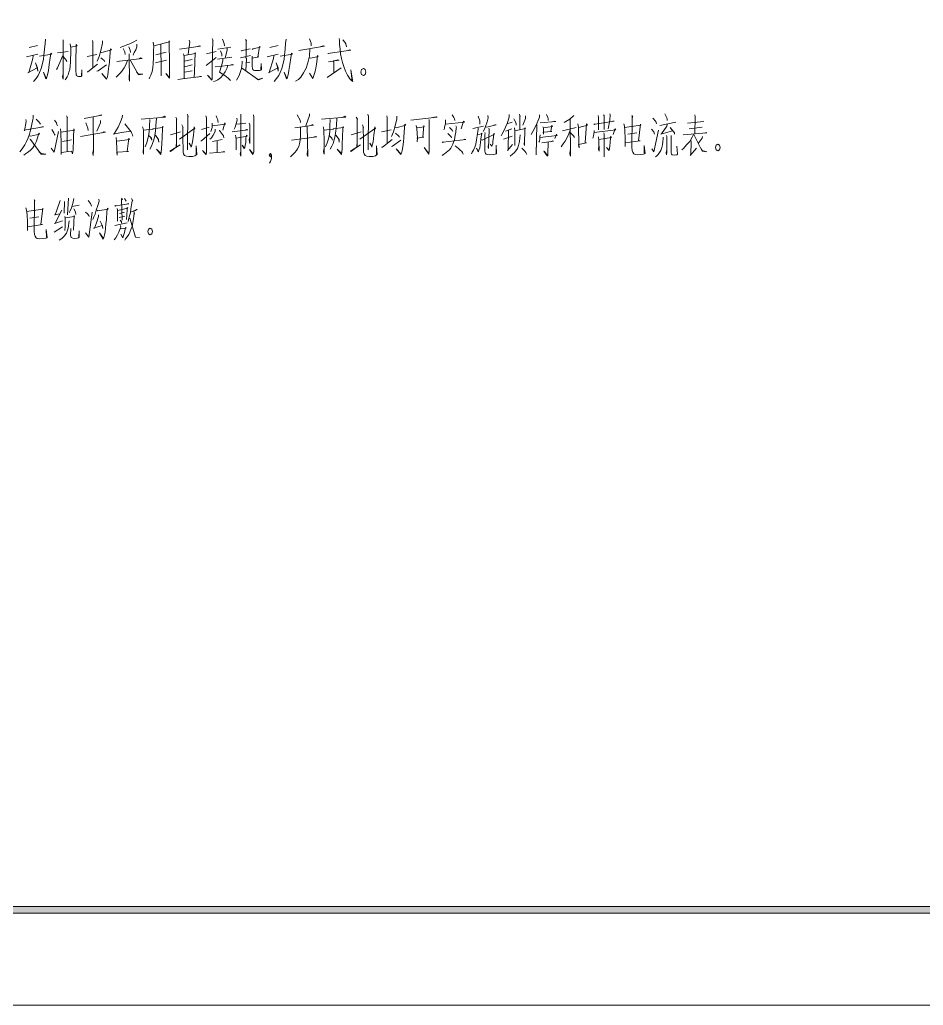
# Model space of a CAD drawing. Header units: millimetres. Extents: x 0 to 586, y 0 to 414.
# Drawn here: x 85.5 to 178.8, y 0 to 101.8 of the extents above; entities that cross this region are included whole.
import ezdxf

# ---------------------------------------------------------------- set-up
doc = ezdxf.new("R2010")
doc.units = ezdxf.units.MM

msp = doc.modelspace()

# ---------------------------------------------------------------- hatches: boundary and pattern name
h = msp.add_hatch(color=0)
h.dxf.hatch_style = 2
h.paths.add_polyline_path([(24.302861, 9.514417), (24.994306, 10.205861), (575.429944, 10.205861), (576.117861, 9.514417)])

# ---------------------------------------------------------------- linework, layer by layer
at = {"color": 0, "lineweight": 0}
for points in [[(0, 0), (585.632278, 0), (585.632278, 414.0835), (0, 414.0835)], [(121.196806, 96.417694), (121.12625, 96.664639), (120.953389, 96.766944), (120.780528, 96.664639), (120.709972, 96.417694), (120.780528, 96.17075), (120.953389, 96.068444), (121.12625, 96.17075)], [(157.811611, 88.628361), (157.741056, 88.875306), (157.568194, 88.977611), (157.395333, 88.875306), (157.32125, 88.628361), (157.395333, 88.381417), (157.568194, 88.279111), (157.741056, 88.381417)], [(99.197583, 79.953556), (99.127028, 80.2005), (98.954167, 80.302806), (98.781306, 80.2005), (98.71075, 79.953556), (98.781306, 79.706611), (98.954167, 79.604306), (99.127028, 79.706611)], [(24.302861, 9.514417), (24.994306, 10.205861), (575.429944, 10.205861), (576.117861, 9.514417)]]:
    msp.add_lwpolyline(points, close=True, dxfattribs=at)
for points in [[(86.913861, 95.436972), (87.157278, 95.754472), (87.379528, 96.068444), (87.524167, 96.382417), (87.697028, 96.766944), (87.841667, 97.289056), (87.91575, 97.744139), (87.965139, 98.163944), (88.039222, 98.791889), (88.088611, 99.352806), (88.138, 99.804361)], [(105.328861, 99.874917), (105.448806, 99.666778), (105.399417, 99.733806), (105.353556, 96.904528), (105.328861, 95.754472), (105.328861, 95.648639), (105.304167, 95.578083), (104.863194, 96.103722), (105.304167, 95.613361)], [(106.404833, 99.804361), (106.598861, 99.352806), (106.623556, 99.141139)], [(111.76, 95.436972), (112.003417, 95.754472), (112.222139, 96.068444), (112.370306, 96.382417), (112.543167, 96.766944), (112.687806, 97.289056), (112.761889, 97.744139), (112.811278, 98.163944), (112.885361, 98.791889), (112.931222, 99.352806), (112.980611, 99.804361)], [(115.3795, 99.839639), (115.573528, 99.384556), (115.573528, 99.141139)], [(118.45925, 99.874917), (118.508639, 99.666778), (118.508639, 99.246972), (118.558028, 98.791889), (118.607417, 98.301528), (118.702667, 97.814694), (118.801444, 97.394889), (118.924917, 96.975083), (119.09425, 96.52), (119.3165, 96.103722), (119.510528, 95.786222), (119.510528, 95.754472), (119.72925, 95.542806), (119.877417, 95.436972), (119.828028, 95.578083), (119.658694, 96.661111), (119.803333, 95.47225)], [(86.448194, 98.968278), (87.305444, 99.176417)], [(89.94775, 99.733806), (89.972444, 99.525667), (89.94775, 95.683917), (89.898361, 95.927333), (89.94775, 96.241306)], [(90.681528, 99.317528), (90.752083, 98.897722), (90.752083, 98.269778), (90.727389, 97.814694), (90.702694, 97.394889), (90.681528, 97.045639), (90.632139, 96.696389), (90.558056, 96.417694), (90.459278, 96.139), (90.3605, 95.927333), (90.26525, 95.754472), (90.166472, 95.613361)], [(90.752083, 99.003556), (91.411778, 99.141139), (91.316528, 99.246972), (91.267139, 97.359611), (91.267139, 96.939806), (91.267139, 96.48825), (91.291833, 96.276583), (91.316528, 96.139), (91.365917, 96.068444), (91.411778, 95.997889), (91.559944, 95.962611), (91.803361, 95.962611), (91.902139, 95.997889), (91.877444, 96.661111), (91.85275, 95.997889), (91.778667, 95.962611)], [(92.978111, 99.666778), (93.0275, 99.490389), (93.0275, 96.904528)], [(94.004694, 99.6315), (94.004694, 99.384556), (93.835361, 98.650778), (93.6625, 98.022833), (93.468472, 97.536)], [(93.835361, 98.477917), (93.955306, 98.442639), (94.936028, 98.721333), (94.83725, 98.827167), (94.812556, 98.513194), (94.812556, 98.442639), (94.738472, 97.500722), (94.738472, 97.394889), (94.689083, 97.010361), (94.618528, 96.48825), (94.569139, 96.103722), (94.495056, 95.8215), (94.420972, 95.683917), (93.955306, 96.276583), (94.445667, 95.719194)], [(97.550111, 99.702056), (97.183222, 99.490389), (96.841028, 99.317528), (96.548222, 99.211694), (96.230722, 99.105861), (96.012, 99.035306), (95.839139, 98.968278)], [(96.156639, 98.862444), (96.3295, 98.513194), (96.354194, 98.2345)], [(96.745778, 99.035306), (96.890417, 98.686056), (96.915111, 98.442639)], [(97.574806, 99.28225), (97.574806, 99.035306), (97.454861, 98.721333), (97.306694, 98.442639), (97.183222, 98.163944)], [(99.239917, 99.490389), (99.310472, 99.070583), (99.289306, 98.650778), (99.289306, 97.920528), (99.264611, 97.253778), (99.215222, 96.86925), (99.141139, 96.48825), (99.017667, 96.103722), (98.922417, 95.892056), (98.823639, 95.719194)], [(99.310472, 99.141139), (100.950889, 99.525667), (100.9015, 99.6315), (100.9015, 99.105861), (100.926194, 97.673583), (100.926194, 96.939806), (100.926194, 96.8375), (100.950889, 96.311861), (100.926194, 95.962611), (100.926194, 95.786222), (100.559306, 96.276583), (100.9015, 95.892056)], [(100.04425, 99.28225), (100.093639, 96.52), (100.093639, 96.033167), (100.068944, 96.241306), (100.093639, 96.661111)], [(101.977472, 98.791889), (104.129417, 99.105861), (104.030639, 99.141139), (103.836611, 99.070583)], [(102.979361, 99.702056), (103.02875, 99.490389), (102.905278, 98.548472), (102.880583, 98.199222)], [(105.939167, 98.791889), (107.28325, 99.003556)], [(106.891667, 98.897722), (106.891667, 98.686056), (106.697639, 97.88525)], [(108.334528, 98.650778), (108.383917, 98.619028), (108.433306, 98.650778), (109.265861, 98.827167)], [(108.7755, 99.769083), (108.898972, 99.666778), (108.849583, 99.6315), (108.849583, 98.058111)], [(109.459889, 98.827167), (109.533972, 98.756611), (109.583361, 98.827167), (110.292444, 99.003556), (110.218361, 99.070583), (110.070194, 97.952278), (110.168972, 97.987556), (109.484583, 97.849972), (109.484583, 98.058111), (109.484583, 97.536), (109.484583, 97.18675), (109.484583, 96.975083), (109.509278, 96.766944), (109.558667, 96.696389), (109.608056, 96.625833), (109.703306, 96.590556), (109.900861, 96.590556), (110.243056, 96.590556), (110.366528, 96.625833), (110.437083, 96.661111), (110.391222, 97.289056), (110.366528, 96.661111)], [(111.294333, 98.968278), (112.151583, 99.176417)], [(115.425361, 98.827167), (115.3795, 98.058111), (115.231333, 97.359611), (115.037306, 96.802222), (114.790361, 96.347139), (114.497556, 95.892056), (114.254139, 95.648639), (113.936639, 95.47225)], [(114.278833, 98.650778), (116.942306, 99.105861), (116.797667, 99.141139), (116.501333, 99.035306)], [(118.850833, 99.733806), (119.044861, 99.490389), (119.143639, 99.317528), (119.217722, 99.035306)], [(86.180083, 97.987556), (87.330139, 98.269778)], [(86.864472, 98.093389), (86.839778, 97.814694), (86.398806, 96.382417), (86.303556, 96.347139), (87.28075, 96.86925), (87.107889, 97.359611), (87.305444, 96.8375), (87.330139, 96.52), (87.231361, 96.975083)], [(87.524167, 98.058111), (88.797694, 98.269778), (88.674222, 98.372083), (88.624833, 97.88525), (88.529583, 97.18675), (88.430806, 96.590556), (88.332028, 96.139), (88.23325, 95.786222), (88.183861, 95.719194), (87.91575, 96.417694), (88.208556, 95.786222)], [(89.94775, 98.199222), (89.799583, 97.814694), (89.626722, 97.394889), (89.482083, 97.080917), (89.358611, 96.86925), (89.259833, 96.696389)], [(89.383306, 98.407361), (90.459278, 98.548472)], [(89.94775, 98.022833), (90.289944, 97.603028), (90.335806, 97.465444)], [(92.441889, 98.022833), (93.419083, 98.2345)], [(93.860056, 97.88525), (94.177556, 97.603028), (94.272806, 97.465444)], [(95.496944, 97.500722), (98.114556, 97.814694), (97.991083, 97.88525), (97.82175, 97.779417)], [(96.770472, 98.301528), (96.791639, 98.128667), (96.816333, 95.47225), (96.770472, 95.719194), (96.791639, 96.139)], [(100.584, 98.477917), (99.532722, 98.199222)], [(102.39375, 98.301528), (102.443139, 98.022833), (102.467833, 96.802222), (102.467833, 95.754472)], [(102.467833, 98.128667), (103.639056, 98.336806), (103.589667, 98.442639), (103.519111, 96.452972), (103.469722, 95.856778)], [(104.715028, 97.080917), (105.766306, 97.920528)], [(104.764417, 98.301528), (105.741611, 98.548472)], [(105.889778, 97.744139), (107.382028, 97.952278)], [(106.207278, 98.619028), (106.33075, 98.269778), (106.355444, 98.058111)], [(108.260444, 97.88525), (109.31525, 98.128667)], [(108.800194, 97.952278), (108.874278, 97.814694), (108.824889, 96.555278)], [(111.026222, 97.987556), (112.176278, 98.269778)], [(111.710611, 98.093389), (111.685917, 97.814694), (111.244944, 96.382417), (111.146167, 96.347139), (112.126889, 96.86925), (111.954028, 97.359611), (112.151583, 96.8375), (112.176278, 96.52), (112.0775, 96.975083)], [(112.370306, 98.058111), (113.640306, 98.269778), (113.520361, 98.372083), (113.470972, 97.88525), (113.372194, 97.18675), (113.273417, 96.590556), (113.178167, 96.139), (113.079389, 95.786222), (113.03, 95.719194), (112.761889, 96.417694), (113.054694, 95.786222)], [(115.354806, 97.88525), (115.548833, 97.849972), (116.282611, 98.022833), (116.208528, 98.128667), (116.183833, 97.744139), (116.113278, 97.2185), (116.0145, 96.625833), (115.891028, 96.17075), (115.721694, 95.754472), (115.3795, 96.311861)], [(119.362361, 98.650778), (119.510528, 98.721333), (119.658694, 98.686056), (117.2845, 98.336806), (117.358583, 98.336806)], [(92.441889, 96.452972), (92.512444, 96.452972), (93.517861, 97.2185)], [(93.443778, 96.52), (93.563722, 96.555278), (94.420972, 97.151472)], [(96.597611, 97.603028), (96.403583, 97.080917), (96.255417, 96.8375), (96.036694, 96.555278), (95.839139, 96.311861), (95.669806, 96.139), (95.422861, 95.892056)], [(96.915111, 97.603028), (97.722972, 96.139), (98.188639, 96.206028), (97.722972, 96.206028), (97.525417, 96.452972)], [(99.508028, 97.359611), (100.633389, 97.638306)], [(102.467833, 97.536), (103.272167, 97.708861)], [(102.492528, 96.939806), (103.272167, 97.151472)], [(106.941056, 97.045639), (106.891667, 96.8375), (106.672944, 96.452972), (106.454222, 96.103722), (106.207278, 95.8215), (105.939167, 95.613361), (105.720444, 95.507528), (105.498194, 95.436972)], [(105.646361, 96.939806), (106.380139, 97.010361), (106.891667, 97.080917), (107.530194, 97.151472), (107.456111, 97.18675), (107.28325, 97.151472)], [(106.429528, 97.744139), (106.429528, 97.571278), (106.306056, 97.045639), (106.087333, 96.417694), (106.380139, 96.241306), (106.64825, 96.068444), (106.990444, 95.786222), (107.233861, 95.542806)], [(108.433306, 97.536), (108.458, 97.324333), (108.359222, 96.766944), (108.239278, 96.382417), (108.115806, 96.068444), (107.992333, 95.8215), (107.872389, 95.578083)], [(108.359222, 96.8375), (110.119583, 95.613361), (110.560556, 95.786222), (110.070194, 95.648639), (109.851472, 95.786222)], [(108.874278, 97.359611), (109.216472, 97.430167)], [(117.210417, 95.856778), (118.677972, 96.8375)], [(117.358583, 97.465444), (118.45925, 97.638306), (118.311083, 97.673583), (118.092361, 97.603028), (117.873639, 97.571278), (117.923028, 97.324333), (117.923028, 96.347139)], [(101.783444, 95.648639), (102.517222, 95.754472), (104.228194, 95.962611), (104.080028, 95.962611), (103.861306, 95.892056)], [(102.492528, 96.417694), (103.272167, 96.555278)], [(86.846833, 91.948), (86.871528, 91.665778), (86.822139, 91.528194), (86.698667, 90.864972), (86.603417, 90.409889), (86.479944, 89.990083), (86.331778, 89.605556), (86.162444, 89.256306), (85.989583, 88.907056), (85.795556, 88.593083), (85.622694, 88.349667), (85.478056, 88.173278)], [(90.318167, 91.877444), (90.39225, 91.701056), (90.367556, 91.806889), (90.367556, 88.208556)], [(92.127917, 91.634028), (93.962361, 91.948), (93.888278, 91.983278), (93.718944, 91.912722)], [(93.05925, 91.771611), (93.083944, 88.349667), (93.05925, 87.78875), (93.034556, 88.035694), (93.05925, 88.314389)], [(96.089611, 91.948), (96.064917, 91.736333), (95.870889, 91.28125), (95.623944, 90.723861), (95.454611, 90.445167), (95.235889, 90.025361), (95.137111, 89.990083), (95.8215, 90.131194), (96.872778, 90.304056)], [(97.998139, 91.563472), (100.516972, 91.771611), (100.418194, 91.842167), (100.125389, 91.736333)], [(101.592944, 91.771611), (101.712889, 91.563472), (101.667028, 91.634028), (101.667028, 88.734194), (101.642333, 88.942333), (101.642333, 88.663639), (101.0285, 88.208556), (100.982639, 88.243833), (102.033917, 88.907056)], [(102.788861, 92.050306), (102.862944, 91.806889), (102.83825, 91.877444), (102.813556, 88.907056), (102.813556, 88.384944), (102.813556, 88.801222)], [(104.697389, 91.877444), (104.746778, 91.701056), (104.746778, 88.102722), (104.722083, 87.929861), (104.697389, 87.894583), (104.355194, 88.314389), (104.697389, 87.965139)], [(105.748667, 91.877444), (105.872139, 91.634028), (105.946222, 91.492917), (105.946222, 91.387083), (105.970917, 91.214222)], [(107.900611, 91.665778), (107.925306, 91.457639), (107.731278, 90.723861), (107.6325, 90.515722)], [(108.292194, 92.050306), (108.316889, 91.877444), (108.292194, 87.718194), (108.242806, 87.965139), (108.292194, 88.208556)], [(109.611583, 91.983278), (109.660972, 91.771611), (109.636278, 88.416694), (109.636278, 88.208556), (109.611583, 88.035694), (109.590417, 87.965139), (109.541028, 87.894583), (109.198833, 88.416694), (109.590417, 87.965139)], [(114.479917, 91.214222), (114.430528, 91.457639), (114.137722, 91.983278)], [(115.407722, 92.085583), (115.383028, 91.912722), (115.016139, 90.864972)], [(116.631861, 91.563472), (119.150694, 91.771611), (119.051917, 91.842167), (118.759111, 91.736333)], [(120.226667, 91.771611), (120.350139, 91.563472), (120.30075, 91.634028), (120.30075, 88.734194), (120.276056, 88.942333), (120.276056, 88.663639), (119.662222, 88.208556), (119.616361, 88.243833), (120.667639, 88.907056)], [(121.426111, 92.050306), (121.496667, 91.806889), (121.471972, 91.877444), (121.447278, 88.907056), (121.447278, 88.384944), (121.447278, 88.801222)], [(123.3805, 91.877444), (123.429889, 91.701056), (123.429889, 89.118722)], [(124.407083, 91.842167), (124.407083, 91.59875), (124.23775, 90.864972), (124.064889, 90.2335), (123.870861, 89.746667)], [(125.849944, 91.457639), (128.566333, 91.771611), (128.516944, 91.771611), (128.467556, 91.806889), (128.125361, 91.736333)], [(130.129139, 91.983278), (130.302, 91.736333), (130.376083, 91.59875), (130.39725, 91.422361)], [(132.820833, 91.842167), (132.965472, 91.387083), (132.965472, 91.214222), (132.965472, 91.037833)], [(133.822722, 91.912722), (133.847417, 91.701056), (133.723944, 91.28125), (133.579306, 90.794417), (133.455833, 90.515722), (133.332361, 90.268778)], [(136.024056, 92.015028), (135.999361, 91.771611), (135.801806, 91.108389), (135.632472, 90.723861), (135.434917, 90.268778), (135.265583, 89.954806), (135.1915, 89.817222)], [(137.075333, 92.050306), (137.149417, 91.806889), (137.124722, 91.877444), (137.100028, 90.480444)], [(137.685639, 91.877444), (137.685639, 91.634028), (137.417528, 90.932)], [(139.153194, 91.983278), (139.153194, 91.771611), (138.909778, 91.178944), (138.662833, 90.653306), (138.468806, 90.268778), (138.27125, 89.954806)], [(139.862278, 92.015028), (139.98575, 91.736333), (140.035139, 91.59875), (140.035139, 91.422361)], [(142.698611, 91.912722), (142.282333, 91.563472), (141.866056, 91.316528), (141.696722, 91.214222)], [(145.19275, 91.912722), (145.242139, 91.736333), (145.217444, 91.665778), (145.242139, 90.445167)], [(145.757194, 91.983278), (145.82775, 91.912722), (145.803056, 91.877444), (145.803056, 90.480444)], [(146.392194, 92.085583), (146.441583, 91.983278), (146.392194, 91.457639), (146.219333, 90.551)], [(148.664083, 91.912722), (148.762861, 91.771611), (148.713472, 91.806889), (148.713472, 90.967278), (148.688778, 89.326861), (148.688778, 88.663639), (148.713472, 88.314389), (148.787556, 88.138), (148.886333, 87.965139), (149.009806, 87.894583), (149.277917, 87.859306), (149.888222, 87.929861), (149.987, 87.965139), (150.036389, 88.000417), (149.937611, 88.8365), (149.962306, 88.035694)], [(150.840722, 91.665778), (151.16175, 91.316528), (151.232306, 91.073111)], [(152.089556, 92.085583), (152.283583, 91.701056), (152.332972, 91.563472), (152.332972, 91.422361)], [(155.169306, 91.983278), (155.218694, 91.806889), (155.194, 89.990083)], [(86.113056, 91.528194), (86.13775, 91.316528), (85.964889, 90.339333), (85.919028, 90.409889), (87.922806, 90.759139), (87.799333, 90.759139), (87.654694, 90.723861)], [(87.164333, 91.563472), (87.457139, 91.28125), (87.555917, 91.143667), (87.605306, 91.037833)], [(89.048167, 91.457639), (89.266889, 91.178944), (89.316278, 91.002556), (89.390361, 90.864972)], [(92.300778, 91.178944), (92.5195, 90.618028), (92.544194, 90.374611)], [(93.817722, 91.422361), (93.817722, 91.178944), (93.450833, 90.304056)], [(96.311861, 91.073111), (96.971556, 90.2335), (97.066806, 90.060639), (97.116194, 89.919528), (97.140889, 89.781944)], [(98.167472, 90.759139), (98.192167, 90.688583), (98.241556, 90.409889), (98.26625, 89.326861), (98.26625, 88.349667), (98.26625, 87.929861), (98.216861, 88.173278), (98.26625, 88.628361)], [(98.241556, 90.409889), (99.172889, 90.515722), (99.21875, 90.515722), (99.243444, 90.551), (100.224167, 90.688583), (100.273556, 90.723861), (100.224167, 90.794417), (100.199472, 90.653306), (100.174778, 89.605556), (100.150083, 89.083444), (100.125389, 88.48725), (100.051306, 87.894583), (99.610333, 88.451972), (100.051306, 88.000417)], [(98.90125, 91.528194), (98.876556, 90.829694), (98.851861, 90.268778), (98.781306, 89.781944), (98.682528, 89.397417), (98.58375, 89.118722), (98.484972, 88.871778), (98.414417, 88.698917)], [(98.90125, 88.451972), (99.074111, 88.769472), (99.197583, 89.048167), (99.317528, 89.397417), (99.416306, 89.848972), (99.490389, 90.339333), (99.539778, 90.90025), (99.585639, 91.634028)], [(101.959833, 89.467972), (103.572028, 90.618028), (103.501472, 90.759139), (103.476778, 90.551), (103.501472, 90.58275), (103.402694, 89.88425), (103.328611, 89.221028), (103.205139, 88.734194), (103.180444, 88.663639), (102.986417, 89.083444), (103.180444, 88.734194)], [(102.227944, 90.967278), (102.351417, 90.688583), (102.302028, 90.759139), (102.326722, 89.326861), (102.351417, 88.628361), (102.351417, 88.138), (102.400806, 87.965139), (102.496056, 87.78875), (102.693611, 87.718194), (102.937028, 87.686444), (103.303917, 87.686444), (103.572028, 87.753472), (103.744889, 87.894583), (103.6955, 88.801222), (103.6955, 87.859306), (103.646111, 87.824028)], [(104.231722, 90.480444), (105.039583, 90.723861)], [(105.332389, 91.143667), (105.357083, 90.864972), (105.332389, 90.688583), (105.286528, 90.480444), (105.212444, 90.268778)], [(105.357083, 90.864972), (106.729389, 91.037833), (106.655306, 91.178944), (106.433056, 90.409889)], [(107.900611, 91.037833), (108.831944, 91.143667)], [(109.174139, 91.143667), (109.223528, 90.967278), (109.223528, 89.048167), (109.174139, 89.397417), (109.198833, 89.605556)], [(114.455222, 90.688583), (114.479917, 90.409889), (114.479917, 89.781944), (114.430528, 89.362139), (114.356444, 89.012889), (114.282361, 88.734194), (114.162417, 88.48725), (114.063639, 88.314389), (113.894306, 88.102722), (113.721444, 87.929861), (113.573278, 87.78875), (113.428639, 87.651167)], [(113.869611, 90.653306), (115.114917, 90.829694), (115.824, 90.932), (115.679361, 91.002556), (115.679361, 90.967278), (115.531194, 90.90025)], [(115.164306, 90.829694), (115.213694, 87.686444), (115.164306, 87.859306), (115.189, 88.314389)], [(116.801194, 90.759139), (116.825889, 90.688583), (116.875278, 90.409889), (116.899972, 89.326861), (116.899972, 88.349667), (116.899972, 87.929861), (116.850583, 88.173278), (116.899972, 88.628361)], [(116.875278, 90.409889), (117.806611, 90.515722), (117.852472, 90.515722), (117.877167, 90.551), (118.857889, 90.688583), (118.907278, 90.723861), (118.857889, 90.794417), (118.833194, 90.653306), (118.8085, 89.605556), (118.783806, 89.083444), (118.759111, 88.48725), (118.685028, 87.894583), (118.244056, 88.451972), (118.685028, 88.000417)], [(117.534972, 91.528194), (117.510278, 90.829694), (117.485583, 90.268778), (117.415028, 89.781944), (117.31625, 89.397417), (117.217472, 89.118722), (117.122222, 88.871778), (117.048139, 88.698917)], [(117.534972, 88.451972), (117.707833, 88.769472), (117.831306, 89.048167), (117.95125, 89.397417), (118.050028, 89.848972), (118.124111, 90.339333), (118.1735, 90.90025), (118.219361, 91.634028)], [(120.593556, 89.467972), (122.20575, 90.618028), (122.135194, 90.759139), (122.1105, 90.551), (122.135194, 90.58275), (122.036417, 89.88425), (121.962333, 89.221028), (121.838861, 88.734194), (121.814167, 88.663639), (121.620139, 89.083444), (121.814167, 88.734194)], [(120.861667, 90.967278), (120.985139, 90.688583), (120.93575, 90.759139), (120.960444, 89.326861), (120.985139, 88.628361), (120.985139, 88.138), (121.034528, 87.965139), (121.129778, 87.78875), (121.327333, 87.718194), (121.57075, 87.686444), (121.937639, 87.686444), (122.20575, 87.753472), (122.378611, 87.894583), (122.329222, 88.801222), (122.329222, 87.859306), (122.279833, 87.824028)], [(124.23775, 90.688583), (124.357694, 90.653306), (125.338417, 90.932), (125.239639, 91.037833), (125.214944, 90.723861), (125.214944, 90.653306), (125.140861, 89.711389), (125.140861, 89.605556), (125.091472, 89.221028), (125.017389, 88.698917), (124.971528, 88.314389), (124.897444, 88.035694), (124.823361, 87.894583), (124.357694, 88.48725), (124.848056, 87.929861)], [(126.414389, 90.90025), (126.484944, 90.58275), (126.534333, 89.570278), (126.509639, 89.221028)], [(126.484944, 89.570278), (127.194028, 89.676111), (127.098778, 89.676111), (127.194028, 90.90025), (127.243417, 90.759139), (126.484944, 90.653306)], [(127.733778, 91.528194), (127.758472, 91.28125), (127.758472, 88.734194), (127.758472, 88.663639), (127.758472, 88.314389), (127.709083, 87.929861), (127.218722, 88.628361), (127.684389, 88.035694), (127.709083, 88.138), (127.733778, 88.279111)], [(130.496028, 90.864972), (130.570111, 90.723861), (130.545417, 90.653306), (130.496028, 90.20175), (130.446639, 89.88425), (130.39725, 89.640833), (130.351389, 89.397417), (130.277306, 89.18575), (130.203222, 88.977611), (130.104444, 88.769472), (129.9845, 88.557806), (129.836333, 88.384944), (129.688167, 88.243833), (129.518833, 88.102722), (129.345972, 87.965139), (129.226028, 87.894583), (129.077861, 87.78875)], [(129.420056, 91.492917), (129.420056, 91.143667), (129.395361, 90.932), (129.345972, 90.759139), (129.321278, 90.58275), (129.275417, 90.445167)], [(129.420056, 91.037833), (131.402667, 91.2495), (131.303889, 91.351806), (131.060472, 90.551)], [(129.836333, 90.688583), (130.009194, 90.515722), (130.129139, 90.409889), (130.178528, 90.268778)], [(132.256389, 90.58275), (133.357056, 90.829694)], [(133.604, 90.759139), (133.69925, 90.723861), (134.655278, 90.967278), (134.581194, 90.967278), (134.433028, 90.932)], [(136.316861, 91.2495), (135.777111, 91.073111)], [(136.486194, 91.59875), (136.510889, 91.528194), (136.659056, 91.28125), (136.733139, 91.073111), (136.733139, 90.932)], [(136.560278, 90.653306), (136.609667, 90.339333), (136.609667, 89.467972), (136.609667, 88.8365), (136.584972, 88.977611), (136.609667, 89.326861)], [(136.609667, 90.339333), (137.710333, 90.58275), (137.63625, 90.653306), (137.586861, 88.8365), (137.562167, 89.012889), (137.586861, 89.256306)], [(138.860389, 91.002556), (138.811, 87.859306), (138.786306, 88.173278), (138.811, 88.663639)], [(139.227278, 91.178944), (140.814778, 91.316528), (140.719528, 91.351806), (140.472583, 91.28125)], [(139.495389, 90.759139), (139.544778, 90.618028), (139.544778, 89.990083), (139.520083, 90.20175), (140.402028, 90.268778), (140.327944, 90.268778), (140.423194, 90.932), (140.472583, 90.794417), (139.520083, 90.653306)], [(142.920861, 90.688583), (141.523861, 90.339333)], [(142.307028, 91.563472), (142.331722, 87.718194), (142.282333, 87.965139), (142.307028, 88.314389)], [(143.114889, 91.073111), (143.164278, 90.723861), (143.213667, 88.977611), (143.238361, 88.593083), (143.164278, 88.942333), (143.996833, 89.118722), (143.873361, 89.118722), (143.996833, 91.073111), (144.092083, 90.932), (143.188972, 90.688583)], [(144.751778, 91.073111), (144.825861, 91.002556), (144.87525, 91.037833), (146.857861, 91.351806), (146.709694, 91.351806), (146.586222, 91.28125)], [(147.835056, 91.073111), (147.909139, 90.829694), (147.955, 90.339333), (147.979694, 89.570278), (147.979694, 89.499722), (148.004389, 88.734194), (147.979694, 89.118722), (149.546028, 89.326861), (149.376694, 89.326861), (149.570722, 91.037833), (149.595417, 90.932), (147.909139, 90.688583)], [(151.549806, 90.90025), (153.214917, 91.2495)], [(152.308278, 91.002556), (152.283583, 90.829694), (151.747361, 90.025361), (151.673278, 89.990083), (152.872722, 90.339333), (152.625778, 90.688583), (153.06675, 90.131194), (153.091444, 89.990083)], [(154.410833, 91.143667), (156.125333, 91.316528)], [(154.583694, 90.551), (155.952472, 90.723861)], [(86.479944, 89.817222), (86.603417, 89.781944), (87.506528, 89.990083), (87.432444, 90.095917), (87.383056, 89.848972), (87.213722, 89.291583), (87.040861, 88.942333), (86.822139, 88.593083), (86.554028, 88.314389), (86.285917, 88.102722), (86.063667, 87.965139), (85.894333, 87.824028)], [(88.730667, 88.557806), (89.023472, 88.138), (89.489139, 90.268778)], [(88.780056, 90.480444), (88.998778, 90.131194), (89.072861, 89.954806), (89.12225, 89.88425)], [(89.683167, 90.551), (89.707861, 90.20175), (89.75725, 89.012889), (89.75725, 88.243833), (89.75725, 87.894583), (89.75725, 88.102722), (90.808528, 88.243833), (90.932, 87.965139), (90.977861, 88.384944), (91.02725, 89.499722), (91.02725, 89.605556), (91.076639, 90.551), (91.126028, 90.409889), (89.732556, 90.20175)], [(91.761028, 89.746667), (94.32925, 90.20175), (94.205778, 90.2335), (94.036444, 90.131194)], [(95.429917, 89.640833), (95.479306, 89.256306), (95.528694, 87.824028), (95.504, 88.138), (96.699917, 88.208556), (96.579972, 88.208556), (96.749306, 89.570278), (96.798694, 89.432694), (95.504, 89.291583)], [(98.830694, 89.817222), (99.074111, 89.570278), (99.1235, 89.362139), (99.024722, 89.605556)], [(99.490389, 89.88425), (99.807889, 89.432694), (99.832583, 89.18575), (99.783194, 89.432694)], [(101.053194, 89.919528), (102.079778, 90.2335)], [(104.185861, 89.326861), (104.256417, 89.326861), (105.088972, 90.060639)], [(105.653417, 90.515722), (105.653417, 90.268778), (105.431167, 89.88425), (105.261833, 89.605556), (105.113667, 89.467972)], [(106.066167, 90.374611), (106.090861, 90.374611), (106.408361, 89.954806), (106.507139, 89.817222), (106.556528, 89.605556)], [(107.413778, 90.2335), (109.025972, 90.445167), (109.001278, 90.445167), (108.9025, 90.480444), (108.782556, 90.409889)], [(107.755972, 89.88425), (107.805361, 89.499722), (107.805361, 89.432694), (107.826528, 88.384944), (107.805361, 88.593083), (107.826528, 88.769472)], [(107.826528, 89.570278), (108.951889, 89.781944), (108.881333, 89.88425), (108.831944, 89.605556), (108.80725, 89.150472), (108.757861, 88.8365), (108.733167, 88.628361), (108.659083, 88.522528), (108.440361, 88.871778), (108.683778, 88.557806)], [(113.548583, 89.362139), (116.1415, 89.711389), (116.021556, 89.746667), (115.824, 89.676111)], [(117.464417, 89.817222), (117.707833, 89.570278), (117.757222, 89.362139), (117.658444, 89.605556)], [(118.124111, 89.88425), (118.441611, 89.432694), (118.466306, 89.18575), (118.416917, 89.432694)], [(119.686917, 89.919528), (120.7135, 90.2335)], [(122.844278, 90.2335), (123.821472, 90.445167)], [(124.262444, 90.095917), (124.579944, 89.817222), (124.675194, 89.676111)], [(129.667, 90.060639), (129.885722, 89.848972), (130.009194, 89.711389), (130.055056, 89.605556)], [(132.796139, 90.618028), (132.796139, 90.515722), (132.722056, 89.817222), (132.647972, 89.397417), (132.573889, 88.977611), (132.453944, 88.663639), (132.330472, 88.349667), (132.207, 88.138), (132.11175, 87.965139)], [(132.771444, 89.954806), (133.237111, 90.025361), (133.163028, 90.095917), (133.138333, 89.919528), (133.088944, 89.467972), (133.06425, 89.150472), (133.014861, 88.871778), (132.965472, 88.593083), (132.894917, 88.349667), (132.845528, 88.208556), (132.820833, 88.173278), (132.647972, 88.557806), (132.820833, 88.243833)], [(133.163028, 89.397417), (133.237111, 89.362139), (134.507111, 89.990083), (134.433028, 90.060639), (134.408333, 89.676111), (134.33425, 89.256306), (134.313083, 89.012889), (134.263694, 88.8365), (134.214306, 88.769472), (134.041444, 88.977611)], [(133.480528, 90.166472), (133.529917, 90.025361), (133.505222, 89.954806), (133.480528, 88.769472), (133.480528, 88.48725), (133.505222, 88.243833), (133.529917, 88.102722), (133.554611, 88.000417), (133.649861, 87.929861), (133.798028, 87.894583), (133.946194, 87.859306), (134.433028, 87.894583), (134.5565, 87.929861), (134.655278, 87.965139), (134.701139, 88.000417), (134.655278, 88.871778), (134.655278, 88.000417)], [(133.9215, 90.618028), (133.946194, 90.480444), (133.872111, 88.522528), (133.847417, 88.698917), (133.872111, 88.977611)], [(136.316861, 89.781944), (135.410222, 89.467972)], [(135.632472, 90.304056), (136.292167, 90.551)], [(135.925278, 90.374611), (135.900583, 88.451972), (135.8265, 88.314389), (136.341556, 88.942333)], [(137.149417, 89.919528), (137.075333, 89.256306), (136.976556, 88.8365), (136.877778, 88.522528), (136.708444, 88.279111), (136.510889, 88.067444), (136.341556, 87.929861), (136.119306, 87.718194)], [(139.202583, 89.919528), (139.177889, 89.676111), (139.177889, 89.467972), (139.1285, 89.291583), (139.079111, 89.18575)], [(139.177889, 89.640833), (140.962944, 89.848972), (140.888861, 89.990083), (140.719528, 89.535)], [(142.307028, 90.409889), (142.162389, 90.025361), (141.989528, 89.640833), (141.7955, 89.291583), (141.597944, 89.012889), (141.379222, 88.698917)], [(142.331722, 90.131194), (142.649222, 89.817222), (142.772694, 89.640833)], [(144.776472, 90.374611), (144.776472, 90.20175), (144.751778, 90.025361), (144.727083, 89.817222), (144.681222, 89.676111), (144.631833, 89.570278)], [(144.776472, 90.166472), (147.027194, 90.445167), (146.953111, 90.58275), (146.734389, 89.954806)], [(145.217444, 89.711389), (145.266833, 89.326861), (145.291528, 88.243833), (145.242139, 88.451972), (145.266833, 88.769472)], [(145.266833, 89.432694), (146.561528, 89.640833), (146.466278, 89.746667), (146.466278, 89.570278), (146.416889, 88.769472), (146.3675, 88.522528), (146.342806, 88.314389), (146.318111, 88.314389), (146.074694, 88.628361), (146.318111, 88.349667), (146.3675, 88.48725)], [(145.781889, 90.131194), (145.803056, 89.990083), (145.82775, 87.651167), (145.803056, 87.824028), (145.803056, 88.208556)], [(148.251333, 89.990083), (149.179139, 90.131194)], [(150.720778, 90.515722), (150.9395, 90.2335), (151.013583, 89.990083)], [(150.745472, 88.48725), (150.9395, 88.173278), (151.429861, 90.409889)], [(151.916694, 89.676111), (151.916694, 89.535), (151.892, 89.221028), (151.846139, 88.907056), (151.772056, 88.628361), (151.673278, 88.314389), (151.528639, 88.102722), (151.380472, 87.894583), (151.257, 87.753472), (151.112361, 87.651167)], [(152.258889, 89.848972), (152.283583, 89.711389), (152.283583, 88.173278), (152.258889, 87.859306), (152.237722, 88.067444), (152.283583, 88.384944)], [(152.724556, 89.848972), (152.724556, 88.349667), (152.74925, 88.067444), (152.773944, 87.929861), (152.848028, 87.859306), (153.042056, 87.824028), (153.313694, 87.859306), (153.38425, 87.929861), (153.334861, 88.769472)], [(155.049361, 89.954806), (154.901194, 89.676111), (154.707167, 89.326861), (154.657778, 89.256306), (154.534306, 89.118722), (154.364972, 88.942333), (154.142722, 88.698917), (153.998083, 88.522528), (153.849917, 88.384944)], [(153.973389, 89.919528), (156.418139, 90.131194), (156.344056, 90.166472), (156.220583, 90.095917)], [(155.119917, 89.88425), (155.952472, 88.243833), (156.418139, 88.173278), (155.952472, 88.314389), (155.832528, 88.48725)], [(155.977167, 89.746667), (155.952472, 89.570278), (155.536194, 89.048167)], [(86.529333, 89.467972), (86.603417, 89.432694), (87.679389, 87.929861), (88.166222, 87.929861), (87.679389, 88.000417), (87.481833, 88.173278)], [(90.808528, 89.397417), (89.901889, 89.256306)], [(105.381778, 89.256306), (106.383667, 89.432694)], [(105.872139, 89.291583), (105.872139, 88.102722)], [(122.844278, 88.663639), (122.914833, 88.663639), (123.92025, 89.432694)], [(123.846167, 88.734194), (123.966111, 88.769472), (124.823361, 89.362139)], [(129.077861, 89.221028), (129.151944, 89.150472), (129.201333, 89.18575), (131.522611, 89.432694), (131.427361, 89.467972), (131.2545, 89.397417)], [(130.446639, 88.801222), (130.788833, 88.522528), (130.961694, 88.349667), (131.106333, 88.208556), (131.205111, 88.102722), (131.2545, 87.929861)], [(139.396611, 89.118722), (140.596056, 89.291583), (140.521972, 89.326861), (140.327944, 89.221028)], [(140.035139, 89.150472), (140.010444, 88.000417), (139.98575, 87.824028), (139.98575, 87.753472), (139.936361, 87.753472), (139.594167, 88.243833), (139.643556, 88.208556), (139.961056, 87.78875)], [(154.756556, 89.362139), (154.802417, 89.18575), (154.777722, 87.894583), (154.707167, 87.78875), (155.342167, 88.557806)], [(105.064278, 88.035694), (106.655306, 88.173278), (106.556528, 88.208556), (106.408361, 88.138)], [(111.252, 87.019694), (111.350778, 87.160806), (111.470722, 87.474778), (111.470722, 87.824028), (111.350778, 88.000417), (111.227306, 87.824028), (111.350778, 87.651167), (111.470722, 87.824028)], [(137.31875, 88.557806), (137.368139, 88.522528), (137.63625, 88.243833), (137.735028, 88.102722), (137.833806, 87.894583)], [(86.949139, 83.234389), (87.044389, 83.096806), (86.995, 83.132083), (86.995, 82.292472), (86.973833, 80.652056), (86.973833, 79.985306), (86.995, 79.636056), (87.069083, 79.463194), (87.167861, 79.286806), (87.291333, 79.219778), (87.559444, 79.1845), (88.16975, 79.255056), (88.268528, 79.286806), (88.317917, 79.322083), (88.219139, 80.161694), (88.243833, 79.357361)], [(89.637306, 83.132083), (89.319806, 82.151361), (89.125778, 81.664528), (89.051694, 81.664528), (89.612611, 81.766833), (89.834861, 82.151361), (89.369194, 81.28), (89.125778, 80.754361), (89.051694, 80.754361), (89.880722, 81.036583)], [(90.102972, 83.02625), (90.078278, 81.837389)], [(90.494556, 83.3755), (90.420472, 81.664528)], [(91.055472, 83.340222), (90.956694, 82.849861), (90.812056, 82.398306), (90.688583, 82.084333), (90.589806, 81.872667)], [(90.861444, 82.535889), (91.619917, 82.677)], [(92.547722, 83.132083), (92.791139, 82.849861), (92.840528, 82.677), (92.889917, 82.571167)], [(93.648389, 83.269667), (93.673083, 83.061528), (93.549611, 82.641722), (93.380278, 82.151361), (93.256806, 81.735083), (93.133333, 81.452861), (93.013389, 81.174167)], [(95.285278, 82.641722), (95.359361, 82.571167), (95.40875, 82.606444), (96.752833, 82.818111), (96.67875, 82.849861), (96.509417, 82.782833)], [(95.969667, 83.3755), (96.093139, 83.234389), (95.994361, 83.269667), (96.04375, 81.103611)], [(96.290694, 83.340222), (96.460028, 83.061528)], [(96.999778, 83.340222), (97.144417, 83.096806), (97.070333, 83.096806), (96.950389, 82.292472), (96.901, 81.872667), (96.777528, 81.452861), (96.703444, 81.138889), (96.67875, 80.966028)], [(86.116583, 82.398306), (86.190667, 82.151361), (86.240056, 81.664528), (86.261222, 80.895472), (86.261222, 80.824917), (86.285917, 80.055861), (86.261222, 80.440389), (87.827556, 80.652056), (87.658222, 80.652056), (87.85225, 82.363028), (87.876944, 82.257194), (86.190667, 82.013778)], [(90.127667, 81.488139), (90.152361, 81.315278), (90.152361, 80.546222), (90.152361, 80.475667), (90.127667, 80.055861)], [(90.177056, 81.350556), (91.129556, 81.488139), (91.080167, 81.593972), (91.030778, 80.091139)], [(91.055472, 82.292472), (91.228333, 81.9785), (91.253028, 81.699806)], [(92.254917, 81.943222), (92.473639, 81.766833), (92.597111, 81.593972), (92.6465, 81.488139)], [(92.279611, 79.812444), (92.597111, 79.357361), (92.964, 81.943222)], [(93.623694, 81.664528), (93.623694, 81.488139), (93.404972, 80.824917), (93.182722, 80.302806), (93.108639, 80.302806), (93.990583, 80.546222)], [(93.429667, 82.151361), (93.524917, 82.084333), (94.600889, 82.257194), (94.526806, 82.363028), (94.480944, 82.013778), (94.431556, 81.174167), (94.382167, 80.687333), (94.332778, 80.302806), (94.332778, 80.267528), (94.283389, 79.918278), (94.234, 79.604306), (94.159917, 79.322083), (94.089361, 79.149222), (93.722472, 79.812444), (94.114056, 79.219778)], [(95.532222, 82.32775), (95.556917, 82.151361), (95.578083, 81.350556), (95.578083, 81.001306), (95.556917, 81.174167), (95.578083, 81.350556)], [(95.602778, 82.119611), (96.632889, 82.363028), (96.558806, 82.433583), (96.558806, 82.151361), (96.509417, 81.174167)], [(96.336556, 81.523417), (95.750944, 81.385833)], [(96.290694, 81.943222), (95.775639, 81.802111)], [(96.925694, 81.943222), (97.585389, 82.221917), (97.536, 82.221917), (97.412528, 82.119611), (97.267889, 82.049056), (97.341972, 81.735083), (97.292583, 81.802111), (97.2185, 81.28), (97.144417, 80.824917), (97.070333, 80.475667), (96.950389, 80.161694), (96.826917, 79.883), (96.728139, 79.636056), (96.5835, 79.392639), (96.410639, 79.1845), (96.311861, 79.043389)], [(86.532861, 81.315278), (87.460667, 81.452861)], [(90.589806, 81.036583), (90.469861, 80.302806), (90.297, 79.777167), (90.053583, 79.463194), (89.810167, 79.219778), (89.538528, 79.043389)], [(93.771861, 81.001306), (93.941194, 80.652056), (94.015278, 80.510944), (94.039972, 80.267528)], [(95.874417, 80.546222), (95.923806, 80.405111), (95.849722, 80.267528), (95.701556, 79.883), (95.556917, 79.604306), (95.384056, 79.286806), (95.214722, 79.078667)], [(95.285278, 80.546222), (96.5835, 80.824917)], [(95.849722, 81.103611), (95.969667, 80.93075), (95.969667, 80.789639)], [(96.826917, 81.315278), (96.876306, 81.209444), (97.412528, 79.357361), (97.828806, 79.322083), (97.437222, 79.357361), (97.366667, 79.498472)], [(89.027, 79.883), (89.905417, 80.440389)], [(90.737972, 80.267528), (90.713278, 79.604306), (90.737972, 79.427917), (90.787361, 79.322083), (90.956694, 79.255056), (91.178944, 79.219778), (91.397667, 79.255056), (91.545833, 79.286806), (91.619917, 79.357361), (91.595222, 80.020583), (91.570528, 79.357361)], [(95.899111, 80.267528), (95.969667, 80.23225), (96.460028, 80.302806), (96.385944, 80.369833), (96.290694, 79.847722), (96.191917, 79.53375), (96.117833, 79.286806), (95.899111, 79.671333)]]:
    msp.add_lwpolyline(points, dxfattribs=at)

doc.saveas('drawing.dxf')
